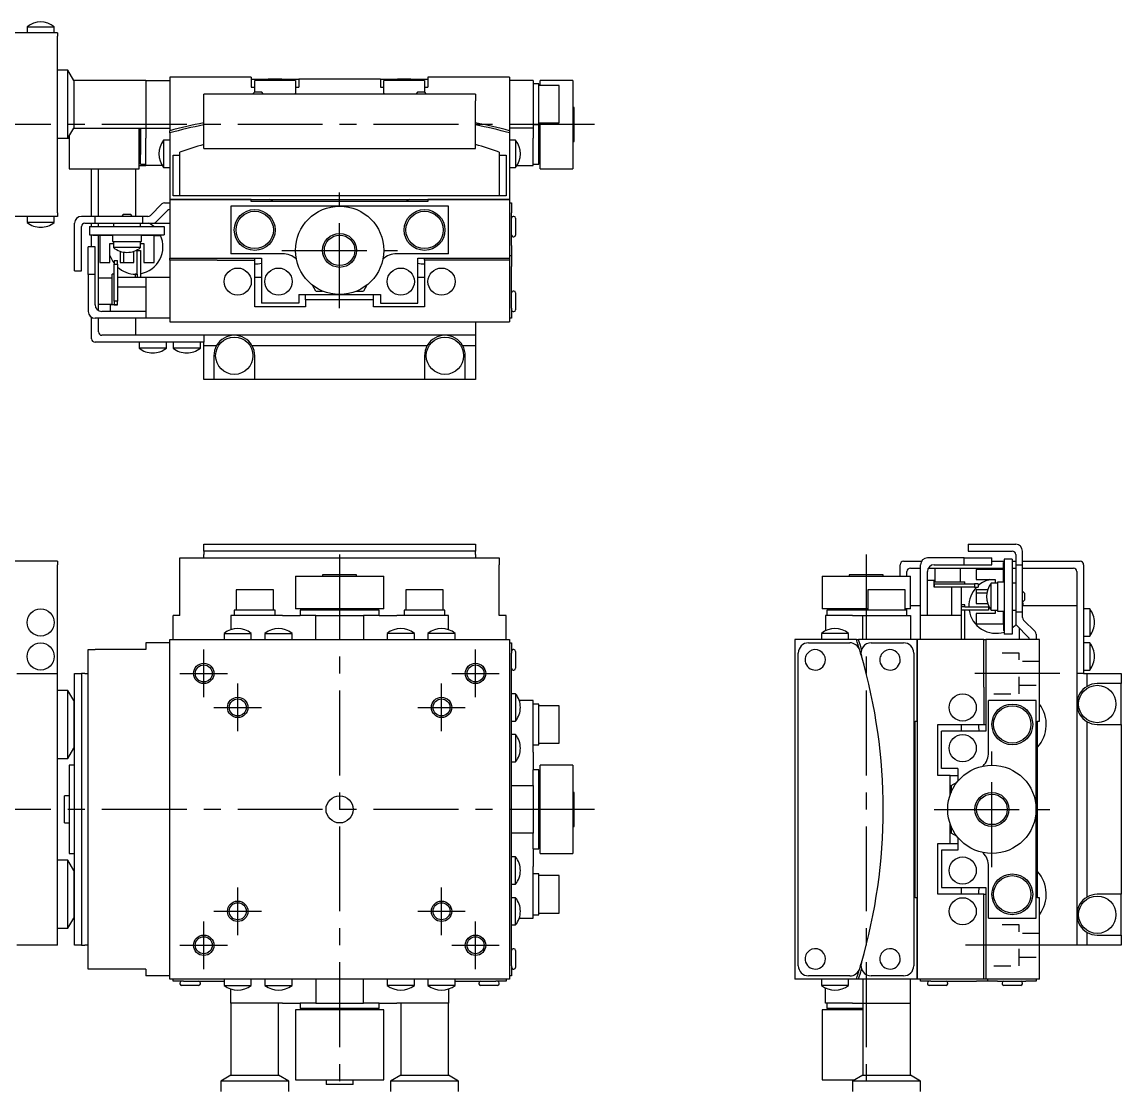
# Model space of a CAD drawing. Extents: x 164 to 837, y 27 to 496.
# Drawn here: x 334 to 495.8, y 335 to 491.8 of the extents above; entities that cross this region are included whole.
import ezdxf

# ---------------------------------------------------------------- set-up
doc = ezdxf.new("R2010")
doc.units = 0
doc.header["$LTSCALE"] = 10
doc.linetypes.add('CENTER', pattern=[2, 1.25, -0.25, 0.25, -0.25])
doc.linetypes.add('DOT', pattern=[0.5, 0.25, -0.25])
doc.layers.add('1', color=7, linetype='CONTINUOUS')
doc.layers.add('11', color=7, linetype='CONTINUOUS')

msp = doc.modelspace()

# ---------------------------------------------------------------- linework, layer by layer
at = {"layer": '1', "color": 7, "linetype": 'CONTINUOUS'}
for p, q in [((339.249999, 490.25), (315.249999, 490.25)), ((334.749999, 491.147999), (334.854416, 491.147999)), ((334.749999, 491.147999), (334.749999, 490.25)), ((334.854416, 491.147999), (338.749999, 491.147999)), ((338.749999, 490.25), (338.749999, 491.147999)), ((339.249999, 490.25), (339.249999, 489.75)), ((339.249999, 463.75), (339.249999, 489.75)), ((340.749999, 484.75), (339.249999, 484.75)), ((340.749999, 474.75), (340.749999, 484.75)), ((341.616024, 483.25), (340.749999, 484.75)), ((355.749999, 483.75), (355.749999, 475.851457)), ((367.749999, 483.75), (355.749999, 483.75)), ((367.749999, 483.75), (367.749999, 482.25)), ((393.749999, 483.75), (393.749999, 482.25)), ((405.749999, 483.75), (393.749999, 483.75)), ((405.749999, 483.75), (405.749999, 475.851457)), ((341.616024, 483.25), (341.616024, 476.25)), ((352.249999, 483.25), (341.616024, 483.25)), ((352.249999, 483.25), (355.749999, 483.25)), ((352.249999, 483.25), (352.249999, 479.75)), ((367.749999, 483.45), (370.249999, 483.45)), ((367.749999, 482.25), (368.249999, 482.25)), ((374.249999, 483.25), (368.249999, 483.25)), ((368.249999, 483.103553), (368.249999, 483.25)), ((368.249999, 481.55), (368.249999, 483.103553)), ((372.249999, 483.45), (370.249999, 483.45)), ((372.249999, 483.45), (374.749999, 483.45)), ((374.249999, 483.25), (374.249999, 483.103553)), ((374.249999, 483.103553), (374.249999, 481.396447)), ((374.249999, 482.25), (374.749999, 482.25)), ((374.749999, 483.45), (374.749999, 482.25)), ((386.749999, 483.45), (374.749999, 483.45)), ((386.749999, 483.45), (386.749999, 482.25)), ((386.749999, 483.45), (389.249999, 483.45)), ((386.749999, 482.25), (387.249999, 482.25)), ((393.249999, 483.25), (387.249999, 483.25)), ((387.249999, 483.103553), (387.249999, 483.25)), ((387.249999, 481.396447), (387.249999, 483.103553)), ((391.249999, 483.45), (389.249999, 483.45)), ((391.249999, 483.45), (393.749999, 483.45)), ((393.249999, 483.25), (393.249999, 483.103553)), ((393.249999, 483.103553), (393.249999, 481.55)), ((393.249999, 482.25), (393.749999, 482.25)), ((409.249999, 483.25), (405.749999, 483.25)), ((409.249999, 483.25), (409.249999, 476.25)), ((410.049999, 482.75), (409.249999, 482.75)), ((410.049999, 476.75), (410.049999, 482.75)), ((413.049999, 482.5), (410.049999, 482.5)), ((410.249999, 482.5), (410.249999, 483.25)), ((415.049999, 483.25), (410.249999, 483.25)), ((413.049999, 479.75), (413.049999, 482.5)), ((415.049999, 483.25), (415.049999, 470.25)), ((400.749999, 481.25), (360.749999, 481.25)), ((360.749999, 480.25), (360.749999, 481.25)), ((368.249999, 481.55), (367.949999, 481.25)), ((368.249999, 481.55), (369.249999, 481.55)), ((369.549999, 481.25), (369.249999, 481.55)), ((374.249999, 481.25), (374.249999, 481.396447)), ((387.249999, 481.396447), (387.249999, 481.25)), ((392.249999, 481.55), (391.949999, 481.25)), ((392.249999, 481.55), (393.249999, 481.55)), ((393.549999, 481.25), (393.249999, 481.55)), ((400.749999, 481.25), (400.749999, 480.25)), ((352.249999, 479.75), (352.249999, 476.25)), ((360.749999, 473.25), (360.749999, 480.25)), ((400.749999, 473.25), (400.749999, 480.25)), ((413.049999, 477), (413.049999, 479.75)), ((415.249999, 479.25), (415.049999, 479.25)), ((415.249999, 476.75), (415.249999, 479.25)), ((340.749999, 474.75), (341.616024, 476.25)), ((341.616024, 476.25), (352.249999, 476.25)), ((351.249999, 470.25), (351.249999, 476.25)), ((351.449999, 470.950338), (351.449999, 476.269548)), ((351.449999, 476.25), (351.449999, 472.340257)), ((352.249999, 476.25), (355.749999, 476.25)), ((352.249999, 476.25), (352.249999, 474.75)), ((355.749999, 475.54144), (355.749999, 475.851457)), ((409.249999, 476.25), (405.749999, 476.25)), ((405.749999, 475.851457), (405.749999, 475.54144)), ((409.249999, 476.75), (410.049999, 476.75)), ((409.249999, 476.25), (409.249999, 474.75)), ((410.049999, 477), (413.049999, 477)), ((410.049999, 470.950338), (410.049999, 476.75)), ((410.049999, 476.75), (410.049999, 472.340257)), ((410.249999, 470.25), (410.249999, 477)), ((415.249999, 474.25), (415.249999, 476.75)), ((339.249999, 474.75), (340.749999, 474.75)), ((340.249999, 474.75), (340.749999, 474.75)), ((340.749999, 474.75), (340.949999, 474.75)), ((340.949999, 475.09641), (340.949999, 470.25)), ((352.249999, 470.75), (352.249999, 474.75)), ((354.852, 474.45), (354.852, 470.45)), ((355.749999, 474.45), (354.852, 474.45)), ((355.749999, 474.45), (354.852, 474.45)), ((355.749999, 475.54144), (355.749999, 465.75)), ((405.749999, 475.54144), (405.749999, 465.75)), ((406.647998, 474.45), (405.749999, 474.45)), ((406.647998, 474.45), (405.749999, 474.45)), ((406.647998, 474.45), (406.647998, 470.45)), ((409.249999, 470.75), (409.249999, 474.75)), ((415.049999, 474.25), (415.249999, 474.25)), ((351.249999, 473.25), (351.449999, 473.25)), ((351.249999, 472.647999), (351.449999, 472.647999)), ((351.449999, 470.95), (351.449999, 473.25)), ((351.449999, 473.25), (351.449999, 472.34)), ((357.249999, 467.25), (357.249999, 472.68747)), ((360.749999, 473.25), (400.749999, 473.25)), ((404.249999, 472.68747), (404.249999, 467.25)), ((410.049999, 470.95), (410.049999, 473.25)), ((410.049999, 473.25), (410.049999, 472.34)), ((410.049999, 473.25), (410.249999, 473.25)), ((351.249999, 471.75), (351.449999, 471.75)), ((351.249999, 470.75), (352.249999, 470.75)), ((351.249999, 470.75), (352.249999, 470.75)), ((351.449999, 470.95), (351.449999, 470.950338)), ((351.449999, 470.95), (352.249999, 470.95)), ((354.638911, 470.75), (352.249999, 470.75)), ((356.249999, 466.25), (356.249999, 472.25)), ((356.249999, 472.25), (357.249999, 472.25)), ((404.249999, 472.25), (405.249999, 472.25)), ((405.249999, 472.25), (405.249999, 466.25)), ((406.861087, 470.75), (409.249999, 470.75)), ((409.249999, 470.95), (410.049999, 470.95)), ((410.049999, 470.95), (410.049999, 470.950338)), ((340.949999, 470.25), (346.449999, 470.25)), ((344.249999, 463.25), (344.249999, 470.25)), ((345.249999, 463.25), (345.249999, 470.25)), ((346.449999, 470.25), (351.249999, 470.25)), ((350.749999, 463.25), (350.749999, 470.25)), ((354.852, 470.45), (355.749999, 470.45)), ((354.852, 470.45), (355.749999, 470.45)), ((405.749999, 470.45), (406.647998, 470.45)), ((405.749999, 470.45), (406.647998, 470.45)), ((410.249999, 470.25), (415.049999, 470.25)), ((357.249999, 466.25), (356.249999, 466.25)), ((357.249999, 466.25), (357.249999, 467.25)), ((404.249999, 466.25), (357.249999, 466.25)), ((404.249999, 467.25), (404.249999, 466.25)), ((405.249999, 466.25), (404.249999, 466.25)), ((354.603552, 465.103553), (352.896446, 463.396447)), ((354.957106, 465.25), (355.749999, 465.25)), ((355.749999, 465.75), (355.749999, 457.110778)), ((367.749999, 465.75), (355.749999, 465.75)), ((355.749999, 465.75), (367.749999, 465.75)), ((364.749999, 464.75), (364.749999, 457.75)), ((380.749999, 464.75), (364.749999, 464.75)), ((367.749999, 465.45), (367.749999, 465.75)), ((367.749999, 465.75), (393.749999, 465.75)), ((393.749999, 465.45), (367.749999, 465.45)), ((396.749999, 464.75), (380.749999, 464.75)), ((393.749999, 465.75), (393.749999, 465.45)), ((405.749999, 465.75), (393.749999, 465.75)), ((393.749999, 465.75), (405.749999, 465.75)), ((396.749999, 457.75), (396.749999, 464.75)), ((405.749999, 465.75), (405.749999, 457.110778)), ((405.749999, 465.25), (406.049999, 465.25)), ((406.049999, 465.25), (406.049999, 463.75)), ((339.249999, 463.25), (315.249999, 463.25)), ((334.749999, 463.25), (334.749999, 462.352001)), ((338.749999, 462.352001), (338.749999, 463.25)), ((339.249999, 463.75), (339.249999, 463.25)), ((344.749999, 463.25), (342.749999, 463.25)), ((344.749999, 462.25), (344.749999, 463.25)), ((351.749999, 463.25), (344.749999, 463.25)), ((348.949999, 463.55), (348.649999, 463.25)), ((348.949999, 463.55), (349.449999, 463.55)), ((349.449999, 463.55), (349.949999, 463.55)), ((350.249999, 463.25), (349.949999, 463.55)), ((351.749999, 463.25), (351.749999, 462.25)), ((352.542892, 463.25), (351.749999, 463.25)), ((353.696446, 462.396447), (355.403552, 464.103553)), ((406.049999, 458.979098), (406.049999, 463.75)), ((406.399999, 463.25), (406.299999, 463.25)), ((406.649999, 463), (406.649999, 460.5)), ((334.781135, 462.352001), (334.749999, 462.352001)), ((338.749999, 462.352001), (334.781135, 462.352001)), ((341.749999, 455.25), (341.749999, 462.25)), ((342.749999, 455.25), (342.749999, 461.75)), ((343.249999, 462.25), (344.749999, 462.25)), ((343.949999, 461.75), (343.949999, 460.55)), ((343.949999, 461.75), (354.949999, 461.75)), ((344.249999, 461.75), (344.249999, 462.25)), ((344.749999, 462.25), (351.749999, 462.25)), ((345.249999, 461.75), (345.249999, 462.25)), ((347.449999, 462.25), (347.449999, 461.75)), ((351.449999, 461.75), (351.449999, 462.25)), ((351.749999, 462.25), (353.342892, 462.25)), ((353.342892, 462.25), (355.749999, 462.25)), ((354.949999, 461.75), (354.949999, 460.55)), ((343.949999, 460.55), (354.949999, 460.55)), ((344.249999, 458.75), (344.249999, 460.55)), ((344.449999, 460.55), (344.449999, 460.45)), ((345.449999, 460.45), (344.449999, 460.45)), ((345.249999, 454.15), (345.249999, 460.45)), ((345.449999, 460.45), (345.449999, 456.45)), ((347.299999, 460.45), (345.449999, 460.45)), ((346.449999, 460.55), (346.449999, 460.45)), ((347.299999, 460.55), (347.299999, 459.55)), ((347.299999, 459.55), (351.599999, 459.55)), ((347.449999, 459.55), (347.449999, 458.652001)), ((351.449999, 458.652001), (351.449999, 459.55)), ((351.599999, 459.55), (351.599999, 460.55)), ((353.449999, 460.45), (351.599999, 460.45)), ((352.449999, 460.55), (352.449999, 460.45)), ((353.449999, 456.45), (353.449999, 460.45)), ((353.449999, 460.45), (354.449999, 460.45)), ((354.449999, 460.55), (354.449999, 460.45)), ((406.299999, 460.25), (406.399999, 460.25)), ((343.749999, 454.68747), (343.749999, 458.75)), ((344.749999, 458.75), (343.749999, 458.75)), ((344.749999, 454.68747), (344.749999, 458.75)), ((346.949999, 459.25), (347.449999, 459.25)), ((346.949999, 456.45), (346.949999, 459.25)), ((349.449999, 458.652001), (347.449999, 458.652001)), ((348.449999, 458.110263), (348.449999, 456.45)), ((348.949999, 457.989304), (348.949999, 456.45)), ((351.449999, 458.652001), (349.449999, 458.652001)), ((350.449999, 456.45), (350.449999, 458.110263)), ((350.949999, 458.25), (351.449999, 458.25)), ((350.949999, 454.75), (350.949999, 458.25)), ((350.949999, 458.25), (351.449999, 458.25)), ((351.449999, 459.25), (351.949999, 459.25)), ((351.449999, 458.25), (351.449999, 454.25)), ((351.949999, 459.25), (351.949999, 456.45)), ((406.049999, 458.979098), (406.049999, 457.479098)), ((345.449999, 456.45), (346.949999, 456.45)), ((347.549999, 456.750111), (348.049999, 456.750111)), ((347.549999, 456.750111), (347.549999, 456.204192)), ((347.549999, 450.750147), (347.549999, 456.204192)), ((347.549999, 456.204192), (348.049999, 456.204192)), ((348.049999, 456.204192), (348.049999, 456.750111)), ((348.049999, 456.204192), (348.049999, 450.750147)), ((348.449999, 456.45), (348.949999, 456.45)), ((348.949999, 456.45), (350.449999, 456.45)), ((351.949999, 456.45), (353.449999, 456.45)), ((355.749999, 456.795441), (355.749999, 457.110778)), ((355.749999, 457.110778), (369.249999, 457.110778)), ((355.749999, 456.795441), (355.749999, 447.75)), ((362.749999, 456.795441), (355.749999, 456.795441)), ((362.749999, 456.795441), (368.249999, 456.795441)), ((372.342522, 457.75), (364.749999, 457.75)), ((368.249999, 456.795441), (368.249999, 457.110778)), ((368.249999, 449.930125), (368.249999, 456.795441)), ((369.249999, 457.110778), (369.249999, 450.460678)), ((396.749999, 457.75), (389.157476, 457.75)), ((392.249999, 457.110778), (405.749999, 457.110778)), ((392.249999, 450.460678), (392.249999, 457.110778)), ((393.249999, 456.795441), (393.249999, 457.110778)), ((398.749999, 456.795441), (393.249999, 456.795441)), ((393.249999, 456.795441), (393.249999, 449.930125)), ((405.749999, 456.795441), (398.749999, 456.795441)), ((405.749999, 457.479098), (406.049999, 457.479098)), ((405.749999, 457.110778), (405.749999, 456.795441)), ((405.749999, 456.795441), (405.749999, 447.75)), ((406.049999, 457.479098), (406.049999, 457.286117)), ((406.049999, 457.286117), (406.049999, 455.850263)), ((341.749999, 455.25), (342.749999, 455.25)), ((344.749999, 454.68747), (343.749999, 454.68747)), ((343.749999, 454.68747), (343.749999, 449.25)), ((344.749999, 450.25), (344.749999, 454.68747)), ((347.249999, 450.25), (347.249999, 454.75)), ((347.549999, 454.75), (347.249999, 454.75)), ((350.649999, 454.75), (350.649999, 454.25)), ((350.949999, 454.75), (350.649999, 454.75)), ((350.949999, 454.75), (350.949999, 454.25)), ((406.049999, 449.75), (406.049999, 455.850263)), ((345.249999, 450.35), (345.249999, 454.15)), ((347.249999, 454.15), (345.249999, 454.15)), ((352.249999, 454.25), (348.049999, 454.25)), ((352.249999, 454.25), (352.249999, 448.25)), ((355.749999, 454.25), (352.249999, 454.25)), ((369.249999, 454.25), (368.249999, 454.25)), ((377.249999, 452.25), (376.738942, 453.135176)), ((384.761056, 453.135176), (384.249999, 452.25)), ((393.249999, 454.25), (392.249999, 454.25)), ((352.249999, 452.839384), (348.049999, 452.839384)), ((374.749999, 451.75), (380.749999, 451.75)), ((374.749999, 451.75), (374.749999, 450.460678)), ((375.749999, 450.990789), (375.749999, 451.75)), ((377.249999, 452.25), (378.249999, 452.25)), ((380.749999, 451.75), (386.749999, 451.75)), ((383.249999, 452.25), (384.249999, 452.25)), ((385.749999, 450.990789), (385.749999, 451.75)), ((386.749999, 451.75), (386.749999, 450.460678)), ((406.399999, 452.25), (406.299999, 452.25)), ((406.649999, 452), (406.649999, 449.5)), ((345.249999, 449.383975), (345.249999, 450.35)), ((345.249999, 450.35), (347.249999, 450.35)), ((348.049999, 450.25), (347.049999, 450.25)), ((347.049999, 449.25), (347.049999, 450.25)), ((348.049999, 450.750147), (347.549999, 450.750147)), ((347.549999, 450.750147), (347.549999, 450.250135)), ((347.549999, 450.250135), (348.049999, 450.250135)), ((348.049999, 450.250135), (348.049999, 450.750147)), ((348.049999, 450.250135), (348.049999, 450.25)), ((375.749999, 449.930125), (368.249999, 449.930125)), ((374.749999, 450.460678), (369.249999, 450.460678)), ((375.749999, 450.990789), (375.749999, 449.930125)), ((385.749999, 450.990789), (375.749999, 450.990789)), ((385.749999, 449.930125), (385.749999, 450.990789)), ((393.249999, 449.930125), (385.749999, 449.930125)), ((386.749999, 450.460678), (392.249999, 450.460678)), ((406.049999, 449.75), (406.049999, 448.25)), ((344.249999, 445.25), (344.249999, 448.383975)), ((352.249999, 448.25), (344.749999, 448.25)), ((345.249999, 446.25), (345.249999, 448.25)), ((352.249999, 449.25), (345.749999, 449.25)), ((350.749999, 445.75), (350.749999, 448.25)), ((355.749999, 448.25), (352.249999, 448.25)), ((406.049999, 448.25), (405.749999, 448.25)), ((406.299999, 449.25), (406.399999, 449.25)), ((355.749999, 447.75), (405.749999, 447.75)), ((400.749999, 447.75), (400.749999, 445.75)), ((350.749999, 445.75), (345.749999, 445.75)), ((360.749999, 445.75), (350.749999, 445.75)), ((360.749999, 445.75), (350.749999, 445.75)), ((400.749999, 445.75), (360.749999, 445.75)), ((360.749999, 445.75), (360.749999, 444.75)), ((400.749999, 445.75), (400.749999, 444.25)), ((360.749999, 444.75), (344.749999, 444.75)), ((351.249999, 444.75), (351.249999, 443.852001)), ((355.249999, 443.852001), (351.249999, 443.852001)), ((355.249999, 443.852001), (355.249999, 444.75)), ((356.249999, 444.75), (356.249999, 443.852001)), ((360.249999, 443.852001), (356.249999, 443.852001)), ((360.249999, 443.852001), (360.249999, 444.75)), ((360.749999, 444.25), (360.749999, 444.75)), ((360.749999, 439.25), (360.749999, 444.25)), ((360.749999, 444.25), (362.651923, 444.25)), ((367.848075, 444.25), (393.651923, 444.25)), ((398.848075, 444.25), (400.749999, 444.25)), ((400.749999, 444.25), (400.749999, 439.25)), ((362.249999, 442.75), (362.249999, 439.25)), ((368.249999, 439.25), (368.249999, 442.75)), ((393.249999, 442.75), (393.249999, 439.25)), ((399.249999, 439.25), (399.249999, 442.75)), ((362.249999, 439.25), (360.749999, 439.25)), ((368.249999, 439.25), (362.249999, 439.25)), ((393.249999, 439.25), (368.249999, 439.25)), ((399.249999, 439.25), (393.249999, 439.25)), ((400.749999, 439.25), (399.249999, 439.25)), ((360.749999, 414.999999), (400.749999, 414.999999)), ((360.749999, 413.999999), (360.749999, 414.999999)), ((400.749999, 414.999999), (400.749999, 413.999999)), ((473.25, 414.999999), (473.25, 413.999999)), ((473.25, 414.999999), (480.25, 414.999999)), ((339.249999, 412.499999), (315.249999, 412.499999)), ((339.249999, 412.499999), (339.249999, 411.999999)), ((357.249999, 411.999999), (357.249999, 412.999999)), ((357.249999, 412.999999), (404.249999, 412.999999)), ((400.749999, 413.999999), (360.749999, 413.999999)), ((360.749999, 413.999999), (360.749999, 413.499999)), ((360.749999, 412.999999), (360.749999, 413.499999)), ((400.749999, 413.499999), (400.749999, 413.999999)), ((400.749999, 413.499999), (400.749999, 412.999999)), ((404.249999, 412.999999), (404.249999, 411.999999)), ((463.75, 412.499999), (466.383975, 412.499999)), ((472.68747, 412.999999), (467.25, 412.999999)), ((472.68747, 411.999999), (472.68747, 412.999999)), ((472.68747, 412.999999), (476.75, 412.999999)), ((473.25, 413.999999), (479.75, 413.999999)), ((476.75, 411.999999), (476.75, 412.999999)), ((476.75, 412.499999), (478.55, 412.499999)), ((479.75, 412.799999), (478.55, 412.799999)), ((478.55, 412.799999), (478.55, 401.799999)), ((479.75, 412.799999), (479.75, 401.799999)), ((479.75, 412.499999), (480.25, 412.499999)), ((480.25, 413.499999), (480.25, 411.999999)), ((481.25, 411.999999), (481.25, 413.999999)), ((481.25, 412.499999), (489.75, 412.499999)), ((339.249999, 395.999999), (339.249999, 411.999999)), ((357.249999, 404.499999), (357.249999, 411.999999)), ((404.249999, 404.499999), (404.249999, 411.999999)), ((463.25, 410.299999), (463.25, 411.999999)), ((464.25, 410.299999), (464.25, 410.999999)), ((464.75, 411.499999), (466.25, 411.499999)), ((466.25, 404.499999), (466.25, 411.999999)), ((467.25, 404.499999), (467.25, 410.999999)), ((467.383975, 411.499999), (468.35, 411.499999)), ((468.25, 411.999999), (472.68747, 411.999999)), ((468.35, 411.499999), (472.15, 411.499999)), ((468.35, 411.499999), (468.35, 409.499999)), ((472.15, 411.499999), (478.45, 411.499999)), ((472.15, 409.499999), (472.15, 411.499999)), ((472.68747, 411.999999), (476.75, 411.999999)), ((474.45, 411.299999), (474.45, 409.799999)), ((478.45, 411.299999), (474.45, 411.299999)), ((478.45, 411.299999), (478.45, 412.299999)), ((478.55, 412.299999), (478.45, 412.299999)), ((478.45, 409.449999), (478.45, 411.299999)), ((479.75, 411.499999), (480.25, 411.499999)), ((480.25, 411.999999), (481.25, 411.999999)), ((480.25, 411.999999), (480.25, 404.999999)), ((481.25, 404.999999), (481.25, 411.999999)), ((481.25, 411.499999), (488.75, 411.499999)), ((489.25, 410.999999), (489.25, 405.999999)), ((490.25, 411.999999), (490.25, 395.999999)), ((374.249999, 410.299999), (387.249999, 410.299999)), ((374.249999, 410.299999), (374.249999, 405.499999)), ((378.650099, 410.499999), (378.249999, 410.499999)), ((378.499999, 410.499999), (378.249999, 410.499999)), ((378.249999, 410.499999), (378.249999, 410.299999)), ((382.849899, 410.499999), (378.650099, 410.499999)), ((383.249999, 410.499999), (382.849899, 410.499999)), ((383.249999, 410.499999), (382.999999, 410.499999)), ((383.249999, 410.299999), (383.249999, 410.499999)), ((387.249999, 405.499999), (387.249999, 410.299999)), ((451.75, 410.299999), (464.75, 410.299999)), ((451.75, 410.299999), (451.75, 405.499999)), ((456, 410.499999), (455.75, 410.499999)), ((460.75, 410.499999), (455.75, 410.499999)), ((455.75, 410.499999), (455.75, 410.299999)), ((460.75, 410.499999), (460.5, 410.499999)), ((460.75, 410.299999), (460.75, 410.499999)), ((464.75, 405.499999), (464.75, 410.299999)), ((467.25, 409.699999), (468.25, 409.699999)), ((468.25, 408.699999), (468.25, 409.699999)), ((468.25, 409.499999), (472.75, 409.499999)), ((472.75, 409.199999), (472.75, 409.499999)), ((474.45, 409.799999), (477.25, 409.799999)), ((476.652001, 407.299999), (476.652001, 409.299999)), ((477.55, 409.299999), (476.652001, 409.299999)), ((477.25, 409.799999), (477.25, 409.299999)), ((478.55, 409.449999), (477.55, 409.449999)), ((477.55, 409.449999), (477.55, 405.149999)), ((478.55, 410.299999), (478.45, 410.299999)), ((480.25, 409.299999), (479.75, 409.299999)), ((370.999999, 408.299999), (365.499999, 408.299999)), ((370.999999, 408.299999), (365.499999, 408.299999)), ((365.499999, 408.299999), (365.499999, 405.299999)), ((370.999999, 405.299999), (370.999999, 408.299999)), ((395.999999, 408.299999), (390.499999, 408.299999)), ((395.999999, 408.299999), (390.499999, 408.299999)), ((390.499999, 408.299999), (390.499999, 405.299999)), ((395.999999, 405.299999), (395.999999, 408.299999)), ((461.25, 408.299999), (458.5, 408.299999)), ((464, 408.299999), (458.5, 408.299999)), ((458.5, 408.299999), (458.5, 405.299999)), ((464, 408.299999), (461.25, 408.299999)), ((464, 405.299999), (464, 408.299999)), ((468.250143, 408.699999), (468.25, 408.699999)), ((468.250039, 409.199999), (468.250156, 409.199999)), ((468.250156, 409.199999), (468.250156, 408.699999)), ((468.250156, 409.199999), (474.204201, 409.199999)), ((474.204201, 408.699999), (468.250156, 408.699999)), ((470.839384, 404.499999), (470.839384, 408.699999)), ((472.25, 404.499999), (472.25, 408.699999)), ((474.204201, 409.199999), (474.204201, 408.699999)), ((474.750117, 409.199999), (474.204201, 409.199999)), ((474.204201, 408.699999), (474.750117, 408.699999)), ((474.45, 408.299999), (474.45, 407.799999)), ((476.110263, 408.299999), (474.45, 408.299999)), ((474.45, 407.799999), (474.45, 406.299999)), ((475.989304, 407.799999), (474.45, 407.799999)), ((474.750117, 409.199999), (474.750117, 408.699999)), ((481.55, 407.799999), (481.25, 408.099999)), ((481.55, 407.799999), (481.55, 407.299999)), ((464.75, 405.999999), (466.25, 405.999999)), ((472.75, 406.099999), (472.25, 406.099999)), ((472.75, 405.799999), (472.75, 406.099999)), ((472.75, 405.799999), (472.75, 405.999999)), ((474.45, 406.299999), (476.110263, 406.299999)), ((476.652001, 405.299999), (476.652001, 407.299999)), ((481.25, 406.499999), (481.55, 406.799999)), ((481.25, 405.999999), (489.25, 405.999999)), ((481.55, 407.299999), (481.55, 406.799999)), ((489.25, 405.999999), (489.25, 395.999999)), ((489.25, 405.999999), (489.25, 395.999999)), ((356.249999, 400.999999), (356.249999, 404.499999)), ((357.249999, 404.499999), (356.249999, 404.499999)), ((364.749999, 404.499999), (364.749999, 402.439736)), ((372.342522, 404.499999), (364.749999, 404.499999)), ((368.249999, 405.299999), (365.249999, 405.299999)), ((365.249999, 405.299999), (365.249999, 404.499999)), ((371.249999, 405.299999), (368.249999, 405.299999)), ((371.249999, 404.499999), (371.249999, 405.299999)), ((372.342522, 404.499999), (374.940598, 404.499999)), ((387.249999, 405.499999), (374.249999, 405.499999)), ((377.249999, 404.499999), (374.940598, 404.499999)), ((380.687399, 405.299999), (374.949999, 405.299999)), ((374.949999, 405.299999), (374.949999, 404.499999)), ((377.249999, 405.499999), (377.249999, 405.299999)), ((377.249999, 400.999999), (377.249999, 404.499999)), ((377.249999, 404.499999), (384.249999, 404.499999)), ((386.549999, 405.299999), (380.687399, 405.299999)), ((384.249999, 405.299999), (384.249999, 405.499999)), ((384.249999, 404.499999), (384.249999, 400.999999)), ((386.5594, 404.499999), (384.249999, 404.499999)), ((386.549999, 404.499999), (386.549999, 405.299999)), ((386.5594, 404.499999), (389.157476, 404.499999)), ((396.749999, 404.499999), (389.157476, 404.499999)), ((393.249999, 405.299999), (390.249999, 405.299999)), ((390.249999, 405.299999), (390.249999, 404.499999)), ((396.249999, 405.299999), (393.249999, 405.299999)), ((396.249999, 404.499999), (396.249999, 405.299999)), ((396.749999, 402.439736), (396.749999, 404.499999)), ((405.249999, 404.499999), (404.249999, 404.499999)), ((405.249999, 400.999999), (405.249999, 404.499999)), ((458.5, 405.499999), (451.75, 405.499999)), ((456.25, 404.499999), (452.25, 404.499999)), ((452.25, 404.499999), (452.25, 402.277498)), ((452.45, 405.299999), (452.45, 404.499999)), ((458.25, 405.299999), (452.45, 405.299999)), ((454.75, 405.499999), (454.75, 405.299999)), ((456.25, 404.499999), (457.75, 404.499999)), ((457.75, 400.999999), (457.75, 404.499999)), ((457.75, 404.499999), (464.75, 404.499999)), ((464.25, 405.299999), (458.25, 405.299999)), ((458.25, 405.299999), (458.25, 404.499999)), ((464.75, 405.499999), (464, 405.499999)), ((464.25, 405.299999), (464.25, 405.499999)), ((464.25, 405.299999), (464.25, 405.499999)), ((464.25, 404.499999), (464.25, 405.299999)), ((464.25, 404.499999), (464.25, 405.299999)), ((464.25, 404.499999), (464.25, 405.299999)), ((464.75, 404.499999), (464.75, 400.999999)), ((472.25, 404.499999), (466.25, 404.499999)), ((466.25, 400.999999), (466.25, 404.499999)), ((472.75, 405.799999), (472.25, 405.799999)), ((476.25, 405.299999), (472.25, 405.299999)), ((472.25, 400.999999), (472.25, 404.499999)), ((472.75, 405.799999), (476.25, 405.799999)), ((472.75, 400.999999), (472.75, 405.299999)), ((474.45, 404.799999), (474.45, 403.299999)), ((477.25, 404.799999), (474.45, 404.799999)), ((476.25, 405.799999), (476.25, 405.299999)), ((476.25, 405.799999), (476.25, 405.299999)), ((476.652001, 405.299999), (477.55, 405.299999)), ((477.25, 405.299999), (477.25, 404.799999)), ((477.55, 405.149999), (478.55, 405.149999)), ((478.45, 403.299999), (478.45, 405.149999)), ((479.75, 405.299999), (480.25, 405.299999)), ((481.25, 404.999999), (480.25, 404.999999)), ((480.25, 404.999999), (480.25, 403.407106)), ((481.25, 404.207106), (481.25, 404.999999)), ((491.147999, 405.499999), (490.25, 405.499999)), ((491.147999, 405.499999), (491.147999, 401.499999)), ((474.45, 403.299999), (478.45, 403.299999)), ((478.55, 404.299999), (478.45, 404.299999)), ((478.45, 403.299999), (478.45, 402.299999)), ((480.396447, 403.053552), (482.103553, 401.346446)), ((483.103553, 402.146446), (481.396447, 403.853552)), ((363.749999, 401.897998), (365.749999, 401.897998)), ((363.749999, 401.897998), (363.749999, 400.999999)), ((365.749999, 401.897998), (367.749999, 401.897998)), ((367.749999, 400.999999), (367.749999, 401.897998)), ((369.749999, 401.897998), (371.749999, 401.897998)), ((369.749999, 401.897998), (369.749999, 400.999999)), ((371.749999, 401.897998), (373.749999, 401.897998)), ((373.749999, 400.999999), (373.749999, 401.897998)), ((389.749999, 401.897998), (387.749999, 401.897998)), ((387.749999, 401.897998), (387.749999, 400.999999)), ((391.749999, 401.897998), (389.749999, 401.897998)), ((391.749999, 400.999999), (391.749999, 401.897998)), ((395.749999, 401.897998), (393.749999, 401.897998)), ((393.749999, 401.897998), (393.749999, 400.999999)), ((397.749999, 401.897998), (395.749999, 401.897998)), ((397.749999, 400.999999), (397.749999, 401.897998)), ((455.65, 401.897998), (451.65, 401.897998)), ((451.65, 401.897998), (451.65, 400.999999)), ((451.65, 401.897998), (451.65, 400.999999)), ((455.65, 400.999999), (455.65, 401.897998)), ((455.65, 400.999999), (455.65, 401.897998)), ((478.55, 402.299999), (478.45, 402.299999)), ((479.75, 401.799999), (478.55, 401.799999)), ((480.75, 402.699999), (480.75, 400.999999)), ((483.25, 401.792892), (483.25, 400.999999)), ((490.25, 401.499999), (491.147999, 401.499999)), ((352.249999, 400.499999), (352.249999, 399.499999)), ((355.749999, 400.499999), (352.249999, 400.499999)), ((355.749999, 400.999999), (405.749999, 400.999999)), ((355.749999, 350.999999), (355.749999, 400.999999)), ((405.749999, 400.999999), (405.749999, 350.999999)), ((405.749999, 400.499999), (406.049999, 400.499999)), ((406.049999, 400.499999), (406.049999, 398.999999)), ((447.75, 400.999999), (447.75, 350.999999)), ((456.795441, 400.999999), (447.75, 400.999999)), ((449.75, 400.499999), (455.850263, 400.499999)), ((456.795441, 400.999999), (457.110778, 400.999999)), ((465.75, 400.999999), (457.110778, 400.999999)), ((458.979098, 400.499999), (463.75, 400.499999)), ((465.75, 388.999999), (465.75, 400.999999)), ((475.54144, 400.999999), (465.75, 400.999999)), ((465.75, 400.999999), (465.75, 388.999999)), ((475.54144, 393.999999), (475.54144, 400.999999)), ((475.54144, 400.999999), (475.851457, 400.999999)), ((475.851457, 400.999999), (475.851457, 387.499999)), ((483.75, 400.999999), (475.851457, 400.999999)), ((483.75, 388.999999), (483.75, 400.999999)), ((491.147999, 400.499999), (490.25, 400.499999)), ((491.147999, 400.499999), (491.147999, 396.499999)), ((343.749999, 352.499999), (343.749999, 399.499999)), ((343.749999, 399.499999), (344.749999, 399.499999)), ((352.249999, 399.499999), (344.749999, 399.499999)), ((406.049999, 352.999999), (406.049999, 398.999999)), ((406.399999, 399.499999), (406.299999, 399.499999)), ((406.649999, 399.249999), (406.649999, 397.843377)), ((448.25, 352.999999), (448.25, 398.999999)), ((465.25, 398.999999), (465.25, 352.999999)), ((406.299999, 396.499999), (406.399999, 396.499999)), ((406.649999, 397.843377), (406.649999, 396.749999)), ((490.25, 396.499999), (491.147999, 396.499999)), ((333.249999, 395.999999), (339.249999, 395.999999)), ((339.249999, 355.999999), (339.249999, 395.999999)), ((341.749999, 355.999999), (341.749999, 395.999999)), ((341.749999, 395.999999), (342.749999, 395.999999)), ((342.749999, 395.999999), (342.749999, 355.999999)), ((343.249999, 395.999999), (342.749999, 395.999999)), ((343.249999, 395.999999), (343.749999, 395.999999)), ((489.25, 395.999999), (489.25, 355.999999)), ((490.25, 395.999999), (489.25, 395.999999)), ((490.25, 395.999999), (490.75, 395.999999)), ((490.75, 394.098075), (490.75, 395.999999)), ((490.75, 395.999999), (495.75, 395.999999)), ((495.75, 395.999999), (495.75, 394.499999)), ((340.749999, 393.499999), (339.249999, 393.499999)), ((340.749999, 388.499999), (340.749999, 393.499999)), ((341.616024, 391.999999), (340.749999, 393.499999)), ((475.54144, 393.999999), (475.54144, 388.499999)), ((495.75, 394.499999), (492.25, 394.499999)), ((495.75, 388.499999), (495.75, 394.499999)), ((341.616024, 391.999999), (341.616024, 384.999999)), ((341.749999, 391.999999), (341.616024, 391.999999)), ((406.647998, 392.999999), (406.049999, 392.999999)), ((406.647998, 392.999999), (406.647998, 390.999999)), ((409.249999, 391.999999), (407.189736, 391.999999)), ((409.249999, 384.407476), (409.249999, 391.999999)), ((410.049999, 391.499999), (409.249999, 391.499999)), ((410.049999, 388.499999), (410.049999, 391.499999)), ((476.25, 384.407476), (476.25, 391.999999)), ((483.25, 391.999999), (476.25, 391.999999)), ((483.25, 375.999999), (483.25, 391.999999)), ((406.647998, 390.999999), (406.647998, 388.999999)), ((413.049999, 391.249999), (410.049999, 391.249999)), ((413.049999, 385.749999), (413.049999, 391.249999)), ((413.049999, 385.749999), (413.049999, 391.249999)), ((340.749999, 383.499999), (340.749999, 388.499999)), ((406.049999, 388.999999), (406.647998, 388.999999)), ((410.049999, 385.499999), (410.049999, 388.499999)), ((465.45, 362.999999), (465.45, 388.999999)), ((465.45, 388.999999), (465.75, 388.999999)), ((465.75, 388.999999), (465.75, 362.999999)), ((468.807566, 380.999999), (468.807566, 388.499999)), ((468.807566, 388.499999), (475.54144, 388.499999)), ((472.25, 387.499999), (472.25, 388.499999)), ((475.54144, 388.499999), (475.851457, 388.499999)), ((483.45, 388.999999), (483.75, 388.999999)), ((483.45, 362.999999), (483.45, 388.999999)), ((490.75, 363.098075), (490.75, 388.901923)), ((492.25, 388.499999), (495.75, 388.499999)), ((495.75, 388.499999), (495.75, 363.499999)), ((406.647998, 386.999999), (406.049999, 386.999999)), ((406.647998, 386.999999), (406.647998, 384.999999)), ((469.326783, 381.999999), (469.326783, 387.499999)), ((475.851457, 387.499999), (469.326783, 387.499999)), ((340.749999, 383.499999), (341.616024, 384.999999)), ((341.616024, 384.999999), (341.749999, 384.999999)), ((406.647998, 384.999999), (406.647998, 382.999999)), ((409.249999, 385.499999), (410.049999, 385.499999)), ((410.049999, 385.749999), (413.049999, 385.749999)), ((339.249999, 383.499999), (340.749999, 383.499999)), ((409.249999, 384.407476), (409.249999, 381.8094)), ((340.949999, 382.499999), (340.949999, 382.49962)), ((341.749999, 382.499999), (340.949999, 382.499999)), ((340.949999, 382.49962), (340.949999, 369.499999)), ((406.049999, 382.999999), (406.647998, 382.999999)), ((409.249999, 379.499999), (409.249999, 381.8094)), ((410.049999, 381.799999), (409.249999, 381.799999)), ((410.049999, 376.062599), (410.049999, 381.799999)), ((410.249999, 369.499999), (410.249999, 382.499999)), ((415.049999, 382.499999), (410.249999, 382.499999)), ((415.049999, 382.499999), (415.049999, 369.499999)), ((471.75, 381.999999), (469.326783, 381.999999)), ((471.75, 381.999999), (471.75, 380.153311)), ((470.623882, 380.999999), (468.807566, 380.999999)), ((470.623882, 378.172712), (470.623882, 380.999999)), ((470.623882, 380.999999), (471.75, 380.999999)), ((406.049999, 379.499999), (409.249999, 379.499999)), ((409.249999, 379.499999), (409.249999, 372.499999)), ((410.249999, 379.499999), (410.049999, 379.499999)), ((415.249999, 378.499999), (415.049999, 378.499999)), ((415.249999, 373.499999), (415.249999, 378.499999)), ((415.249999, 378.249999), (415.249999, 378.499999)), ((470.75, 379.499999), (471.635176, 380.011056)), ((470.75, 379.499999), (470.75, 378.499999)), ((340.249999, 373.999999), (340.249999, 377.999999)), ((340.949999, 377.999999), (340.249999, 377.999999)), ((410.049999, 370.199999), (410.049999, 376.062599)), ((483.25, 359.999999), (483.25, 375.999999)), ((340.249999, 373.999999), (340.949999, 373.999999)), ((415.249999, 373.499999), (415.249999, 373.749999)), ((470.623882, 370.999999), (470.623882, 373.827286)), ((409.249999, 372.499999), (406.049999, 372.499999)), ((409.249999, 370.190598), (409.249999, 372.499999)), ((410.049999, 372.499999), (410.249999, 372.499999)), ((415.049999, 373.499999), (415.249999, 373.499999)), ((470.75, 373.499999), (470.75, 372.499999)), ((471.635176, 371.988942), (470.75, 372.499999)), ((468.807566, 363.499999), (468.807566, 370.999999)), ((468.807566, 370.999999), (470.623882, 370.999999)), ((470.623882, 370.999999), (471.75, 370.999999)), ((471.75, 371.846687), (471.75, 369.999999)), ((340.949999, 369.499999), (341.749999, 369.499999)), ((406.647998, 368.999999), (406.049999, 368.999999)), ((406.647998, 366.999999), (406.647998, 368.999999)), ((409.249999, 370.199999), (410.049999, 370.199999)), ((409.249999, 370.190598), (409.249999, 367.592522)), ((410.249999, 369.499999), (415.049999, 369.499999)), ((469.326783, 369.999999), (469.326783, 364.499999)), ((471.75, 369.999999), (469.326783, 369.999999)), ((340.749999, 368.499999), (339.249999, 368.499999)), ((340.749999, 363.499999), (340.749999, 368.499999)), ((341.616024, 366.999999), (340.749999, 368.499999)), ((409.249999, 359.999999), (409.249999, 367.592522)), ((476.25, 359.999999), (476.25, 367.592522)), ((341.616024, 366.999999), (341.616024, 359.999999)), ((341.749999, 366.999999), (341.616024, 366.999999)), ((406.647998, 364.999999), (406.647998, 366.999999)), ((410.049999, 366.499999), (409.249999, 366.499999)), ((410.049999, 363.499999), (410.049999, 366.499999)), ((413.049999, 366.249999), (410.049999, 366.249999)), ((413.049999, 360.749999), (413.049999, 366.249999)), ((413.049999, 360.749999), (413.049999, 366.249999)), ((406.049999, 364.999999), (406.647998, 364.999999)), ((469.326783, 364.499999), (475.851457, 364.499999)), ((472.25, 363.499999), (472.25, 364.499999)), ((475.851457, 364.499999), (475.851457, 350.999999)), ((340.749999, 358.499999), (340.749999, 363.499999)), ((406.647998, 362.999999), (406.049999, 362.999999)), ((406.647998, 360.999999), (406.647998, 362.999999)), ((410.049999, 360.499999), (410.049999, 363.499999)), ((465.75, 362.999999), (465.45, 362.999999)), ((465.75, 350.999999), (465.75, 362.999999)), ((465.75, 362.999999), (465.75, 350.999999)), ((475.54144, 363.499999), (468.807566, 363.499999)), ((475.54144, 357.999999), (475.54144, 363.499999)), ((475.54144, 363.499999), (475.851457, 363.499999)), ((483.75, 362.999999), (483.45, 362.999999)), ((483.75, 350.999999), (483.75, 362.999999)), ((495.75, 363.499999), (492.25, 363.499999)), ((495.75, 357.499999), (495.75, 363.499999)), ((406.647998, 358.999999), (406.647998, 360.999999)), ((410.049999, 360.749999), (413.049999, 360.749999)), ((340.749999, 358.499999), (341.616024, 359.999999)), ((341.616024, 359.999999), (341.749999, 359.999999)), ((407.189736, 359.999999), (409.249999, 359.999999)), ((409.249999, 360.499999), (410.049999, 360.499999)), ((476.25, 359.999999), (483.25, 359.999999)), ((339.249999, 358.499999), (340.749999, 358.499999)), ((406.049999, 358.999999), (406.647998, 358.999999)), ((475.54144, 350.999999), (475.54144, 357.999999)), ((490.75, 355.999999), (490.75, 357.901923)), ((492.25, 357.499999), (495.75, 357.499999)), ((495.75, 357.499999), (495.75, 355.999999)), ((339.249999, 355.999999), (333.249999, 355.999999)), ((342.749999, 355.999999), (341.749999, 355.999999)), ((342.749999, 355.999999), (343.249999, 355.999999)), ((343.749999, 355.999999), (343.249999, 355.999999)), ((489.25, 355.999999), (483.75, 355.999999)), ((490.75, 355.999999), (489.25, 355.999999)), ((495.75, 355.999999), (490.75, 355.999999)), ((406.399999, 355.499999), (406.299999, 355.499999)), ((406.649999, 355.249999), (406.649999, 353.843377)), ((406.049999, 352.999999), (406.049999, 351.499999)), ((406.649999, 353.843377), (406.649999, 352.749999)), ((344.749999, 352.499999), (343.749999, 352.499999)), ((352.249999, 352.499999), (344.749999, 352.499999)), ((352.249999, 352.499999), (352.249999, 351.499999)), ((355.749999, 351.499999), (352.249999, 351.499999)), ((405.749999, 350.999999), (355.749999, 350.999999)), ((356.249999, 350.699999), (356.249999, 350.999999)), ((363.749999, 350.999999), (363.749999, 350.102)), ((367.749999, 350.102), (367.749999, 350.999999)), ((369.749999, 350.999999), (369.749999, 350.102)), ((373.749999, 350.102), (373.749999, 350.999999)), ((377.249999, 350.999999), (377.249999, 347.499999)), ((384.249999, 347.499999), (384.249999, 350.999999)), ((387.749999, 350.999999), (387.749999, 350.102)), ((391.749999, 350.102), (391.749999, 350.999999)), ((393.749999, 350.999999), (393.749999, 350.102)), ((397.749999, 350.102), (397.749999, 350.999999)), ((405.249999, 350.999999), (405.249999, 350.699999)), ((406.049999, 351.499999), (405.749999, 351.499999)), ((406.299999, 352.499999), (406.399999, 352.499999)), ((456.795441, 350.999999), (447.75, 350.999999)), ((455.850263, 351.499999), (449.75, 351.499999)), ((451.65, 350.999999), (451.65, 350.102)), ((451.65, 350.999999), (451.65, 350.102)), ((455.65, 350.102), (455.65, 350.999999)), ((455.65, 350.102), (455.65, 350.999999)), ((457.110778, 350.999999), (456.795441, 350.999999)), ((465.75, 350.999999), (457.110778, 350.999999)), ((457.75, 350.999999), (457.75, 347.499999)), ((463.75, 351.499999), (458.979098, 351.499999)), ((464.75, 347.499999), (464.75, 350.999999)), ((475.54144, 350.999999), (465.75, 350.999999)), ((466.25, 350.699999), (466.25, 350.999999)), ((475.851457, 350.999999), (475.54144, 350.999999)), ((483.75, 350.999999), (475.851457, 350.999999)), ((476.082765, 350.999999), (476.082765, 350.699999)), ((483.25, 350.999999), (483.25, 350.699999)), ((357.749999, 350.699999), (356.249999, 350.699999)), ((357.249999, 350.449999), (357.249999, 350.349999)), ((358.593377, 350.099999), (357.499999, 350.099999)), ((357.749999, 350.699999), (363.749999, 350.699999)), ((359.999999, 350.099999), (358.593377, 350.099999)), ((360.249999, 350.349999), (360.249999, 350.449999)), ((363.749999, 350.102), (365.749999, 350.102)), ((364.749999, 347.499999), (364.749999, 349.560262)), ((365.749999, 350.102), (367.749999, 350.102)), ((369.749999, 350.102), (371.749999, 350.102)), ((371.749999, 350.102), (373.749999, 350.102)), ((389.749999, 350.102), (387.749999, 350.102)), ((391.749999, 350.102), (389.749999, 350.102)), ((395.749999, 350.102), (393.749999, 350.102)), ((397.749999, 350.102), (395.749999, 350.102)), ((396.749999, 349.560262), (396.749999, 347.499999)), ((397.749999, 350.699999), (403.749999, 350.699999)), ((401.249999, 350.449999), (401.249999, 350.349999)), ((402.593377, 350.099999), (401.499999, 350.099999)), ((403.999999, 350.099999), (402.593377, 350.099999)), ((405.249999, 350.699999), (403.749999, 350.699999)), ((404.249999, 350.349999), (404.249999, 350.449999)), ((455.65, 350.102), (451.65, 350.102)), ((452.25, 347.499999), (452.25, 349.7225)), ((467.75, 350.699999), (466.25, 350.699999)), ((467.25, 350.449999), (467.25, 350.349999)), ((470, 350.099999), (467.5, 350.099999)), ((467.75, 350.699999), (474.498351, 350.699999)), ((470.25, 350.349999), (470.25, 350.449999)), ((475.956018, 350.699999), (474.498351, 350.699999)), ((476.082765, 350.699999), (475.956018, 350.699999)), ((477.582765, 350.699999), (476.082765, 350.699999)), ((477.582765, 350.699999), (481.75, 350.699999)), ((478.25, 350.449999), (478.25, 350.349999)), ((481, 350.099999), (478.5, 350.099999)), ((481.25, 350.349999), (481.25, 350.449999)), ((483.25, 350.699999), (481.75, 350.699999)), ((368.249999, 347.499999), (364.749999, 347.499999)), ((364.749999, 347.499999), (364.749999, 336.866024)), ((372.342522, 347.499999), (368.249999, 347.499999)), ((371.749999, 336.866024), (371.749999, 347.499999)), ((372.342522, 347.499999), (374.940598, 347.499999)), ((387.249999, 346.499999), (374.249999, 346.499999)), ((374.249999, 346.499999), (374.249999, 341.699999)), ((377.249999, 347.499999), (374.940598, 347.499999)), ((374.949999, 347.499999), (374.949999, 346.699999)), ((380.687399, 346.699999), (374.949999, 346.699999)), ((377.249999, 347.499999), (384.249999, 347.499999)), ((377.249999, 346.699999), (377.249999, 346.499999)), ((386.549999, 346.699999), (380.687399, 346.699999)), ((386.5594, 347.499999), (384.249999, 347.499999)), ((384.249999, 346.499999), (384.249999, 346.699999)), ((386.549999, 346.699999), (386.549999, 347.499999)), ((386.5594, 347.499999), (389.157476, 347.499999)), ((387.249999, 341.699999), (387.249999, 346.499999)), ((393.249999, 347.499999), (389.157476, 347.499999)), ((389.749999, 347.499999), (389.749999, 336.866024)), ((396.749999, 347.499999), (393.249999, 347.499999)), ((396.749999, 336.866024), (396.749999, 347.499999)), ((451.75, 346.499999), (451.75, 341.699999)), ((457.75, 346.499999), (451.75, 346.499999)), ((456.25, 347.499999), (452.25, 347.499999)), ((452.45, 347.499999), (452.45, 346.699999)), ((457.75, 346.699999), (452.45, 346.699999)), ((454.75, 346.699999), (454.75, 346.499999)), ((456.25, 347.499999), (457.75, 347.499999)), ((457.75, 347.499999), (461.25, 347.499999)), ((457.75, 347.499999), (457.75, 336.866024)), ((461.25, 347.499999), (464.75, 347.499999)), ((464.75, 336.866024), (464.75, 347.499999)), ((374.249999, 341.699999), (374.249999, 336.199999)), ((387.249999, 336.199999), (387.249999, 341.699999)), ((451.75, 341.699999), (451.75, 336.199999)), ((364.749999, 336.866024), (363.249999, 335.999999)), ((364.749999, 336.866024), (371.749999, 336.866024)), ((373.249999, 335.999999), (371.749999, 336.866024)), ((389.749999, 336.866024), (388.249999, 335.999999)), ((389.749999, 336.866024), (396.749999, 336.866024)), ((398.249999, 335.999999), (396.749999, 336.866024)), ((457.75, 336.866024), (456.25, 335.999999)), ((457.75, 336.866024), (464.75, 336.866024)), ((466.25, 335.999999), (464.75, 336.866024)), ((368.249999, 335.999999), (363.249999, 335.999999)), ((363.249999, 335.999999), (363.249999, 334.499999)), ((373.249999, 335.999999), (368.249999, 335.999999)), ((373.249999, 334.499999), (373.249999, 335.999999)), ((374.249999, 336.199999), (374.250378, 336.199999)), ((374.250378, 336.199999), (387.249999, 336.199999)), ((378.749999, 336.199999), (378.749999, 335.499999)), ((382.749999, 335.499999), (378.749999, 335.499999)), ((382.749999, 335.499999), (382.749999, 336.199999)), ((393.249999, 335.999999), (388.249999, 335.999999)), ((388.249999, 335.999999), (388.249999, 334.499999)), ((398.249999, 335.999999), (393.249999, 335.999999)), ((398.249999, 334.499999), (398.249999, 335.999999)), ((451.75, 336.199999), (456.59641, 336.199999)), ((451.75, 336.199999), (456.25, 336.199999)), ((456.25, 336.199999), (456.59641, 336.199999)), ((456.25, 336.199999), (456.25, 335.999999)), ((456.25, 336.199999), (456.59641, 336.199999)), ((466.25, 335.999999), (456.25, 335.999999)), ((456.25, 335.999999), (456.25, 335.499999)), ((456.25, 335.999999), (456.25, 334.499999)), ((466.25, 334.499999), (466.25, 335.999999))]:
    msp.add_line(p, q, dxfattribs=at)
at = {"layer": '1', "color": 4, "linetype": 'DOT'}
for p, q in [((480.75, 398.999999), (477.015039, 398.999999)), ((480.75, 392.999999), (480.75, 398.999999)), ((483.75, 397.749999), (480.75, 397.749999)), ((480.75, 394.249999), (483.75, 394.249999)), ((477.015033, 392.999999), (480.75, 392.999999)), ((480.75, 358.999999), (477.015039, 358.999999)), ((480.75, 352.999999), (480.75, 358.999999)), ((483.75, 357.749999), (480.75, 357.749999)), ((480.75, 354.249999), (483.75, 354.249999)), ((477.015033, 352.999999), (480.75, 352.999999))]:
    msp.add_line(p, q, dxfattribs=at)
at = {"layer": '1', "color": 7, "linetype": 'CONTINUOUS'}
for centre, radius in [((368.249999, 461.25), 3), ((380.749999, 458.25), 6.5), ((393.249999, 461.25), 3), ((368.249999, 461.25), 2.75), ((393.249999, 461.25), 2.75), ((380.749999, 458.25), 2.5), ((365.749999, 453.65), 2), ((371.749999, 453.65), 2), ((389.749999, 453.65), 2), ((395.749999, 453.65), 2), ((365.249999, 442.75), 2.75), ((396.249999, 442.75), 2.75), ((336.749999, 403.499999), 2), ((336.749999, 398.499999), 2), ((360.749999, 395.999999), 1.25), ((400.749999, 395.999999), 1.25), ((492.25, 391.499999), 2.75), ((365.749999, 390.999999), 1.25), ((395.749999, 390.999999), 1.25), ((472.45, 390.999999), 2), ((479.75, 388.499999), 3), ((479.75, 388.499999), 2.75), ((472.45, 384.999999), 2), ((476.75, 375.999999), 6.5), ((476.75, 375.999999), 2.5), ((380.749999, 375.999999), 2), ((472.45, 366.999999), 2), ((479.75, 363.499999), 3), ((479.75, 363.499999), 2.75), ((472.45, 360.999999), 2), ((492.25, 360.499999), 2.75), ((365.749999, 360.999999), 1.25), ((395.749999, 360.999999), 1.25), ((360.749999, 355.999999), 1.25), ((400.749999, 355.999999), 1.25)]:
    msp.add_circle(centre, radius, dxfattribs=at)
at = {"layer": '1', "color": 4, "linetype": 'CONTINUOUS'}
for centre, radius in [((380.749999, 458.25), 2.25), ((360.749999, 395.999999), 1.5), ((400.749999, 395.999999), 1.5), ((365.749999, 390.999999), 1.5), ((395.749999, 390.999999), 1.5), ((476.75, 375.999999), 2.25), ((365.749999, 360.999999), 1.5), ((395.749999, 360.999999), 1.5), ((360.749999, 355.999999), 1.5), ((400.749999, 355.999999), 1.5)]:
    msp.add_circle(centre, radius, dxfattribs=at)
at = {"layer": '1', "color": 7, "linetype": 'CONTINUOUS'}
for centre, radius, start, end in [((336.749999, 488.65), 3.2, 51.317813, 128.682187), ((380.749999, 379.75), 99.3, 101.619416, 104.581823), ((380.749999, 379.75), 99, 101.65512, 104.626994), ((380.749999, 379.75), 99.3, 75.418177, 78.380584), ((380.749999, 379.75), 99, 75.373006, 78.34488), ((357.349999, 472.45), 3.2, 141.317813, 218.682187), ((404.149999, 472.45), 3.2, 321.317813, 38.682187), ((353.249999, 470.15), 3.2, 123.420627, 128.682187), ((380.749999, 406.75), 70, 106.60155, 109.615979), ((380.749999, 406.75), 70, 70.384021, 73.39845), ((354.957106, 464.75), 0.5, 90, 135), ((355.757106, 463.75), 0.5, 90.814405, 135), ((368.249999, 461.25), 5, 57.14012, 64.158067), ((393.249999, 461.25), 5, 115.841933, 122.85988), ((342.749999, 462.25), 1, 90, 180), ((352.542892, 463.75), 0.5, 270, 315), ((406.299999, 463), 0.25, 90, 180), ((406.399999, 463), 0.25, 0, 90), ((336.749999, 464.85), 3.2, 231.317813, 270), ((336.749999, 464.85), 3.2, 270, 308.682187), ((343.249999, 461.75), 0.5, 90, 180), ((350.749999, 458.75), 4, 48.590378, 61.044976), ((353.342892, 462.75), 0.5, 270, 315), ((350.749999, 458.75), 4, 153.256316, 154.849337), ((350.749999, 458.75), 4, 280.078658, 25.150663), ((406.299999, 460.5), 0.25, 180, 270), ((406.399999, 460.5), 0.25, 270, 0), ((349.449999, 461.15), 3.2, 231.317813, 270), ((349.449999, 461.15), 3.2, 270, 308.682187), ((350.749999, 458.75), 4, 198.194872, 216.869898), ((368.249999, 461.25), 5, 270, 281.536959), ((372.342522, 454.75), 3, 47.192383, 90), ((389.157476, 454.75), 3, 90, 132.807617), ((393.249999, 461.25), 5, 258.463041, 270), ((350.749999, 458.75), 4, 227.54585, 270), ((350.749999, 458.75), 4, 270, 272.865984), ((406.299999, 452), 0.25, 90, 180), ((406.399999, 452), 0.25, 0, 90), ((345.749999, 450.25), 1, 180, 270), ((344.749999, 449.25), 1, 180, 270), ((406.299999, 449.5), 0.25, 180, 270), ((406.399999, 449.5), 0.25, 270, 0), ((344.749999, 445.25), 0.5, 180, 270), ((345.749999, 446.25), 0.5, 180, 270), ((365.249999, 442.75), 3, 90, 150), ((365.249999, 442.75), 3, 30, 90), ((396.249999, 442.75), 3, 90, 150), ((396.249999, 442.75), 3, 30, 90), ((353.249999, 446.35), 3.2, 231.317813, 270), ((353.249999, 446.35), 3.2, 270, 308.682187), ((358.249999, 446.35), 3.2, 231.317813, 270), ((358.249999, 446.35), 3.2, 270, 308.682187), ((365.249999, 442.75), 3, 150, 180), ((365.249999, 442.75), 3, 0, 30), ((396.249999, 442.75), 3, 150, 180), ((396.249999, 442.75), 3, 0, 30), ((480.25, 413.999999), 1, 0, 90), ((463.75, 411.999999), 0.5, 90, 180), ((467.25, 411.999999), 1, 90, 180), ((479.75, 413.499999), 0.5, 0, 90), ((489.75, 411.999999), 0.5, 0, 90), ((464.75, 410.999999), 0.5, 90, 180), ((468.25, 410.999999), 1, 90, 180), ((488.75, 410.999999), 0.5, 0, 90), ((477.35, 405.899999), 4, 102.838568, 130.539389), ((479.15, 407.299999), 3.2, 141.317813, 218.682187), ((477.35, 405.899999), 4, 72.542397, 74.037986), ((477.35, 405.899999), 4, 135.572996, 181.432544), ((477.35, 405.899999), 4, 1.432544, 9.312566), ((477.35, 405.899999), 4, 188.626926, 287.457603), ((488.65, 403.499999), 3.2, 0, 38.682187), ((477.35, 405.899999), 4, 306.869898, 317.456142), ((480.75, 403.407106), 0.5, 180, 225), ((481.75, 404.207106), 0.5, 180, 225), ((488.65, 403.499999), 3.2, 321.317813, 0), ((365.749999, 399.399999), 3.2, 51.317813, 128.682187), ((371.749999, 399.399999), 3.2, 51.317813, 128.682187), ((389.749999, 399.399999), 3.2, 51.317813, 128.682187), ((395.749999, 399.399999), 3.2, 51.317813, 128.682187), ((453.65, 399.399999), 3.2, 51.317813, 128.682187), ((481.75, 400.992892), 0.5, 0.814405, 45), ((482.75, 401.792892), 0.5, 0, 45), ((449.75, 398.999999), 1.5, 90, 180), ((455.850263, 398.999999), 1.5, 16.816542, 90), ((379.75, 375.999999), 81, 16.816542, 17.977409), ((379.75, 375.999999), 81.3, 16.817519, 17.908818), ((458.979098, 398.999999), 1.5, 90, 196.187875), ((463.75, 398.999999), 1.5, 0, 90), ((488.65, 398.499999), 3.2, 0, 38.682187), ((406.299999, 399.249999), 0.25, 90, 180), ((406.399999, 399.249999), 0.25, 0, 90), ((450.75, 397.999999), 1.5, 0, 187.197951), ((450.75, 397.999999), 1.5, 187.197951, 0), ((379.75, 375.999999), 81, 16.187875, 16.816542), ((379.75, 375.999999), 81, 343.812125, 16.187875), ((379.75, 375.999999), 81, 343.812125, 16.187875), ((461.75, 397.999999), 1.5, 0, 187.197951), ((461.75, 397.999999), 1.5, 187.197951, 0), ((488.65, 398.499999), 3.2, 321.317813, 0), ((406.299999, 396.749999), 0.25, 180, 270), ((406.399999, 396.749999), 0.25, 270, 0), ((492.25, 391.499999), 3, 120, 180), ((492.25, 391.499999), 3, 90, 120), ((404.149999, 390.999999), 3.2, 0, 38.682187), ((479.75, 388.499999), 5, 317.731416, 36.869898), ((492.25, 391.499999), 3, 180, 240), ((404.149999, 390.999999), 3.2, 321.317813, 0), ((479.75, 388.499999), 5, 180, 191.536959), ((492.25, 391.499999), 3, 240, 270), ((404.149999, 384.999999), 3.2, 0, 38.682187), ((404.149999, 384.999999), 3.2, 321.317813, 0), ((473.25, 384.407476), 3, 317.192383, 0), ((404.149999, 366.999999), 3.2, 0, 38.682187), ((473.25, 367.592522), 3, 0, 42.807617), ((404.149999, 366.999999), 3.2, 321.317813, 0), ((479.75, 363.499999), 5, 323.130102, 42.268584), ((479.75, 363.499999), 5, 168.463041, 180), ((404.149999, 360.999999), 3.2, 0, 38.682187), ((492.25, 360.499999), 3, 120, 180), ((492.25, 360.499999), 3, 90, 120), ((404.149999, 360.999999), 3.2, 321.317813, 0), ((492.25, 360.499999), 3, 180, 240), ((492.25, 360.499999), 3, 240, 270), ((406.299999, 355.249999), 0.25, 90, 180), ((406.399999, 355.249999), 0.25, 0, 90), ((450.75, 353.999999), 1.5, 0, 187.197951), ((461.75, 353.999999), 1.5, 0, 187.197951), ((406.299999, 352.749999), 0.25, 180, 270), ((406.399999, 352.749999), 0.25, 270, 0), ((449.75, 352.999999), 1.5, 180, 270), ((450.75, 353.999999), 1.5, 187.197951, 0), ((379.75, 375.999999), 81, 343.183458, 343.812125), ((458.979098, 352.999999), 1.5, 163.812125, 270), ((461.75, 353.999999), 1.5, 187.197951, 0), ((463.75, 352.999999), 1.5, 270, 0), ((455.850263, 352.999999), 1.5, 270, 343.183458), ((379.75, 375.999999), 81, 342.022591, 343.183458), ((379.75, 375.999999), 81.3, 342.091182, 343.182481), ((357.499999, 350.449999), 0.25, 90, 180), ((357.499999, 350.349999), 0.25, 180, 270), ((359.999999, 350.449999), 0.25, 0, 90), ((359.999999, 350.349999), 0.25, 270, 0), ((365.749999, 352.599999), 3.2, 231.317813, 308.682187), ((371.749999, 352.599999), 3.2, 231.317813, 308.682187), ((389.749999, 352.599999), 3.2, 231.317813, 308.682187), ((395.749999, 352.599999), 3.2, 231.317813, 308.682187), ((401.499999, 350.449999), 0.25, 90, 180), ((401.499999, 350.349999), 0.25, 180, 270), ((403.999999, 350.449999), 0.25, 0, 90), ((403.999999, 350.349999), 0.25, 270, 0), ((453.65, 352.599999), 3.2, 231.317813, 308.682187), ((467.5, 350.449999), 0.25, 90, 180), ((467.5, 350.349999), 0.25, 180, 270), ((470, 350.449999), 0.25, 0, 90), ((470, 350.349999), 0.25, 270, 0), ((478.5, 350.449999), 0.25, 90, 180), ((478.5, 350.349999), 0.25, 180, 270), ((481, 350.449999), 0.25, 0, 90), ((481, 350.349999), 0.25, 270, 0)]:
    msp.add_arc(centre, radius, start, end, dxfattribs=at)
at = {"layer": '11', "color": 4, "linetype": 'CENTER'}
for p, q in [((418.249999, 476.75), (256.249999, 476.75)), ((380.749999, 449.75), (380.749999, 466.75)), ((372.249999, 458.25), (389.249999, 458.25)), ((380.749999, 413.499999), (380.749999, 251.499999)), ((458.25, 413.499999), (458.25, 251.499999)), ((360.749999, 392.499999), (360.749999, 399.499999)), ((400.749999, 392.499999), (400.749999, 399.499999)), ((357.249999, 395.999999), (364.249999, 395.999999)), ((397.249999, 395.999999), (404.249999, 395.999999)), ((486.75, 395.999999), (472.851457, 395.999999)), ((365.749999, 387.499999), (365.749999, 394.499999)), ((395.749999, 387.499999), (395.749999, 394.499999)), ((362.249999, 390.999999), (369.249999, 390.999999)), ((392.249999, 390.999999), (399.249999, 390.999999)), ((476.75, 367.499999), (476.75, 384.499999)), ((418.249999, 375.999999), (256.249999, 375.999999)), ((468.25, 375.999999), (485.25, 375.999999)), ((365.749999, 357.499999), (365.749999, 364.499999)), ((395.749999, 357.499999), (395.749999, 364.499999)), ((362.249999, 360.999999), (369.249999, 360.999999)), ((392.249999, 360.999999), (399.249999, 360.999999)), ((360.749999, 352.499999), (360.749999, 359.499999)), ((400.749999, 352.499999), (400.749999, 359.499999)), ((357.249999, 355.999999), (364.249999, 355.999999)), ((397.249999, 355.999999), (404.249999, 355.999999)), ((483.75, 355.999999), (472.851457, 355.999999))]:
    msp.add_line(p, q, dxfattribs=at)

doc.saveas('drawing.dxf')
